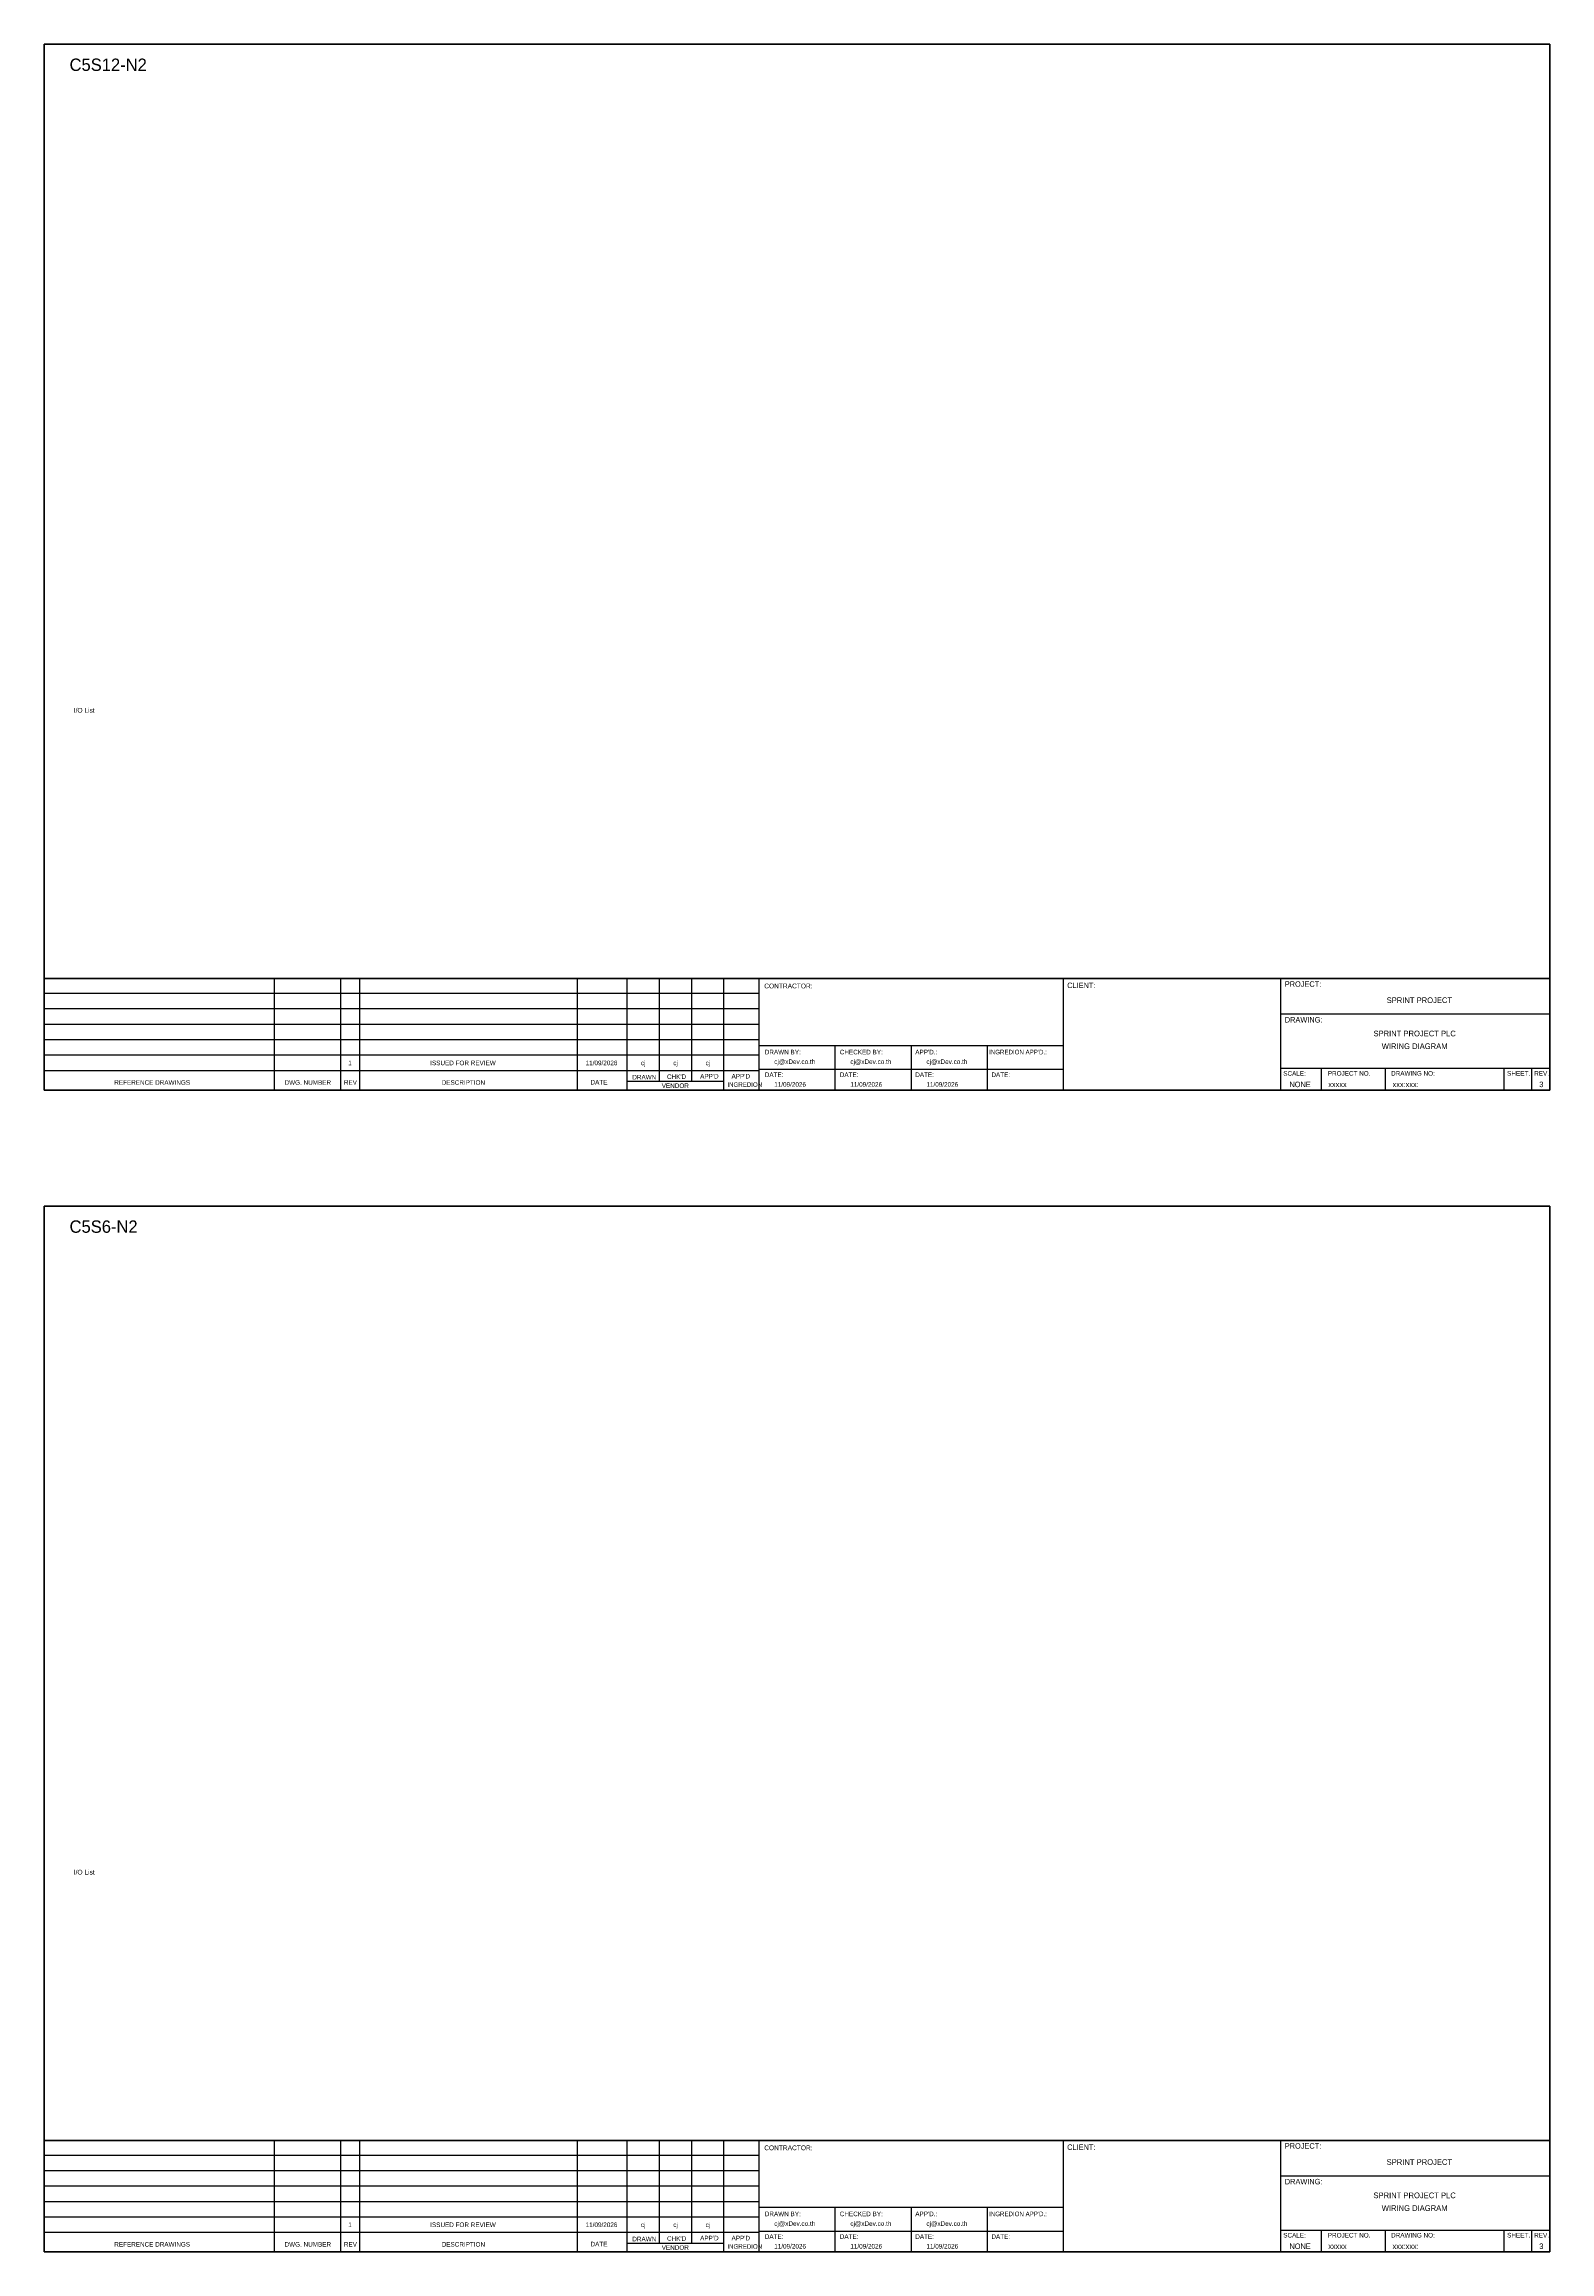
# Model space of a CAD drawing. Header units: metres. Extents: x 0 to 20667, y -39055 to 2704.
# Drawn here: x 12580 to 16473, y -36051 to -30342 of the extents above; entities that cross this region are included whole.
import ezdxf
from ezdxf.enums import TextEntityAlignment as Align

# ---------------------------------------------------------------- set-up
doc = ezdxf.new("R2010")
doc.units = ezdxf.units.M

msp = doc.modelspace()

# ---------------------------------------------------------------- linework, layer by layer
at = {"color": 4}
for p, q in [((15882.2, -32990.3), (15882.2, -33046.4)), ((16047.5, -32990.3), (16047.5, -33046.4)), ((15882.2, -35994.5), (15882.2, -36050.6)), ((16047.5, -35994.5), (16047.5, -36050.6))]:
    msp.add_line(p, q, dxfattribs=at)
at = {"color": 4, "ltscale": 0.5}
for p, q in [((16354.6, -32990.3), (16354.6, -33046.4)), ((16354.6, -32990.3), (16354.6, -33046.4)), ((16425.8, -32990.3), (16425.8, -33046.4)), ((16425.8, -32990.3), (16425.8, -33046.4)), ((16354.6, -35994.5), (16354.6, -36050.6)), ((16354.6, -35994.5), (16354.6, -36050.6)), ((16425.8, -35994.5), (16425.8, -36050.6)), ((16425.8, -35994.5), (16425.8, -36050.6))]:
    msp.add_line(p, q, dxfattribs=at)
at = {"layer": 'GT_1', "color": 4}
for p, q in [((13175.3, -33046.4), (13175.3, -32758.2)), ((13347.2, -33046.4), (13347.2, -32758.2)), ((13396.3, -33046.4), (13396.3, -32758.2)), ((13959, -33046.4), (13959, -32758.2)), ((14087.3, -33046.4), (14087.3, -32758.2)), ((14170.9, -33024.6), (14170.9, -32758.2)), ((14254.4, -33024.5), (14254.4, -32758.2)), ((14337.7, -33046.4), (14337.7, -32758.2)), ((14428.7, -33046.4), (14428.7, -32758.2)), ((15215.7, -33046.4), (15215.7, -32758.2)), ((15778, -33046.4), (15778, -32758.2)), ((15778, -33046.4), (15778, -32758.2)), ((15778, -33046.4), (15778, -32758.2)), ((14428.7, -32797), (12579.9, -32797)), ((14428.7, -32836.8), (12579.9, -32836.8)), ((14428.7, -32876.8), (12579.9, -32876.8)), ((14428.7, -32916.7), (12579.9, -32916.7)), ((15215.7, -32932), (14428.7, -32932)), ((14625.5, -33046.4), (14625.5, -32932)), ((14822.2, -33046.4), (14822.2, -32932)), ((15019, -33046.4), (15019, -32932)), ((14428.7, -32956.6), (12579.9, -32956.6)), ((15215.7, -32993.5), (14428.7, -32993.5)), ((15778, -32990.3), (16473.2, -32990.3)), ((14428.6, -32996.5), (12579.9, -32996.5)), ((14337.7, -33024.6), (14087.3, -33024.6)), ((13175.3, -36050.6), (13175.3, -35762.4)), ((13347.2, -36050.6), (13347.2, -35762.4)), ((13396.3, -36050.6), (13396.3, -35762.4)), ((13959, -36050.6), (13959, -35762.4)), ((14087.3, -36050.6), (14087.3, -35762.4)), ((14170.9, -36028.8), (14170.9, -35762.4)), ((14254.4, -36028.7), (14254.4, -35762.4)), ((14337.7, -36050.6), (14337.7, -35762.4)), ((14428.7, -36050.6), (14428.7, -35762.4)), ((15215.7, -36050.6), (15215.7, -35762.4)), ((15778, -36050.6), (15778, -35762.4)), ((15778, -36050.6), (15778, -35762.4)), ((15778, -36050.6), (15778, -35762.4)), ((14428.7, -35801.3), (12579.9, -35801.3)), ((14428.7, -35841.1), (12579.9, -35841.1)), ((14428.7, -35881), (12579.9, -35881)), ((14428.7, -35920.9), (12579.9, -35920.9)), ((14428.7, -35960.8), (12579.9, -35960.8)), ((15215.7, -35936.2), (14428.7, -35936.2)), ((14625.5, -36050.6), (14625.5, -35936.2)), ((14822.2, -36050.6), (14822.2, -35936.2)), ((15019, -36050.6), (15019, -35936.2)), ((14428.6, -36000.8), (12579.9, -36000.8)), ((15215.7, -35997.7), (14428.7, -35997.7)), ((15778, -35994.5), (16473.2, -35994.5)), ((14337.7, -36028.8), (14087.3, -36028.8))]:
    msp.add_line(p, q, dxfattribs=at)
at = {"layer": 'HELPPOINT', "color": 4, "lineweight": 35}
for p, q in [((12579.9, -33046.4), (12579.9, -30342.1)), ((12579.9, -30342.1), (16473.2, -30342.1)), ((12579.9, -33046.4), (12579.9, -30342.1)), ((12579.9, -30342.1), (16473.2, -30342.1)), ((16473.2, -30342.1), (16473.2, -33046.4)), ((16473.2, -30342.1), (16473.2, -33046.4)), ((16473.2, -33046.4), (12579.9, -33046.4)), ((16473.2, -33046.4), (12579.9, -33046.4)), ((12579.9, -36050.6), (12579.9, -33346.4)), ((12579.9, -33346.4), (16473.2, -33346.4)), ((12579.9, -36050.6), (12579.9, -33346.4)), ((12579.9, -33346.4), (16473.2, -33346.4)), ((16473.2, -33346.4), (16473.2, -36050.6)), ((16473.2, -33346.4), (16473.2, -36050.6)), ((16473.2, -36050.6), (12579.9, -36050.6)), ((16473.2, -36050.6), (12579.9, -36050.6))]:
    msp.add_line(p, q, dxfattribs=at)
at = {"layer": 'HELPPOINT', "color": 4}
for p, q in [((15778, -32849.8), (16473.2, -32849.8)), ((15778, -32849.8), (16473.2, -32849.8)), ((15778, -32990.3), (16473.2, -32990.3)), ((15778, -35854), (16473.2, -35854)), ((15778, -35854), (16473.2, -35854)), ((15778, -35994.5), (16473.2, -35994.5))]:
    msp.add_line(p, q, dxfattribs=at)
at = {"layer": 'MEMBER', "color": 4, "lineweight": 35}
for p, q in [((12579.9, -32758.2), (16473.2, -32758.2)), ((12579.9, -32758.2), (16473.2, -32758.2)), ((12579.9, -35762.4), (16473.2, -35762.4)), ((12579.9, -35762.4), (16473.2, -35762.4))]:
    msp.add_line(p, q, dxfattribs=at)
at = {"layer": 'MEMBER', "color": 4}
for p, q in [((15778, -32849.8), (16473.2, -32849.8)), ((15778, -32849.8), (16473.2, -32849.8)), ((15778, -32990.3), (16473.2, -32990.3)), ((15778, -32990.3), (16473.2, -32990.3)), ((15778, -35854), (16473.2, -35854)), ((15778, -35854), (16473.2, -35854)), ((15778, -35994.5), (16473.2, -35994.5)), ((15778, -35994.5), (16473.2, -35994.5))]:
    msp.add_line(p, q, dxfattribs=at)

# ---------------------------------------------------------------- texts
at = {"color": 2}
for s, p in [('C5S12-N2', (12645.6, -30411.4)), ('C5S6-N2', (12645.6, -33415.6))]:
    msp.add_text(s, height=32, dxfattribs=at).set_placement(p)
at = {"color": 4, "ltscale": 100}
for s, p in [('SPRINT PROJECT', (16135.8, -32814.2)), ('SPRINT PROJECT PLC', (16123.6, -32900.3)), ('WIRING DIAGRAM', (16123.6, -32933.2)), ('SPRINT PROJECT', (16135.8, -35818.4)), ('SPRINT PROJECT PLC', (16123.6, -35904.5)), ('WIRING DIAGRAM', (16123.6, -35937.5))]:
    msp.add_text(s, height=14.693, dxfattribs=at).set_placement(p, align=Align.MIDDLE_CENTER)
at = {"layer": 'GT_1', "color": 4}
for s, p in [('PROJECT:', (15787.9, -32779.5)), ('CLIENT:', (15225.2, -32782.9)), ('DRAWING:', (15787.9, -32871.9)), ('CLIENT:', (15225.2, -35787.1)), ('PROJECT:', (15787.9, -35783.8)), ('DRAWING:', (15787.9, -35876.1))]:
    msp.add_text(s, height=14.25, dxfattribs=at).set_placement(p)
at = {"layer": 'MEMBER', "color": 4, "ltscale": 0.8}
for s, height, p in [('I/O List', 12.35, (12656.5, -32070.8)), ('CONTRACTOR:', 12.35, (14441.8, -32783.6)), ('DRAWN BY:', 11.88, (14443.3, -32954.2)), ('cj@xDev.co.th', 11.875, (14467.7, -32979.1)), ('CHECKED BY:', 11.875, (14637.2, -32954.2)), ('cj@xDev.co.th', 11.875, (14664.5, -32979.1)), ("APP'D.:", 11.88, (14832.4, -32954.2)), ('cj@xDev.co.th', 11.875, (14861.2, -32979.1)), ('REFERENCE DRAWINGS', 11.875, (12761.3, -33032.9)), ('DWG. NUMBER', 11.875, (13201.5, -33032.9)), ('REV', 11.88, (13355, -33032.9)), ('DESCRIPTION', 11.875, (13607.9, -33032.9)), ('DATE', 11.88, (13992.7, -33032.2)), ('DRAWN', 11.88, (14100.7, -33019.1)), ('VENDOR', 11.88, (14176.8, -33041.2)), ("CHK'D", 11.88, (14190.5, -33017.9)), ("APP'D", 11.88, (14276.1, -33016.7)), ("APP'D", 11.88, (14357.3, -33016.7)), ('DATE:', 11.88, (14443.3, -33012.8)), ('11/09/2026', 11.88, (14467.7, -33037.9)), ('DATE:', 11.88, (14637.2, -33012.8)), ('11/09/2026', 11.88, (14664.5, -33037.9)), ('DATE:', 11.88, (14832.4, -33012.8)), ('11/09/2026', 11.88, (14861.2, -33037.9)), ('DATE:', 11.88, (15029.2, -33012.8)), ('SCALE:', 11.88, (15783.9, -33009.3)), ('NONE', 14.23, (15799.9, -33039)), ('PROJECT NO.', 11.875, (15899.1, -33009.3)), ('xxxxx', 14.23, (15900.3, -33039)), ('DRAWING NO:', 11.875, (16062.8, -33009.3)), ('SHEET.', 12, (16362.6, -33009.3)), ('REV.', 12, (16432.5, -33009.3)), ('I/O List', 12.35, (12656.5, -35075)), ('CONTRACTOR:', 12.35, (14441.8, -35787.8)), ('DRAWN BY:', 11.88, (14443.3, -35958.4)), ('CHECKED BY:', 11.875, (14637.2, -35958.4)), ("APP'D.:", 11.88, (14832.4, -35958.4)), ('DRAWN', 11.88, (14100.7, -36023.3)), ("CHK'D", 11.88, (14190.5, -36022.1)), ("APP'D", 11.88, (14276.1, -36020.9)), ("APP'D", 11.88, (14357.3, -36020.9)), ('DATE:', 11.88, (14443.3, -36017)), ('cj@xDev.co.th', 11.875, (14467.7, -35983.4)), ('DATE:', 11.88, (14637.2, -36017)), ('cj@xDev.co.th', 11.875, (14664.5, -35983.4)), ('DATE:', 11.88, (14832.4, -36017)), ('cj@xDev.co.th', 11.875, (14861.2, -35983.4)), ('DATE:', 11.88, (15029.2, -36017)), ('SCALE:', 11.88, (15783.9, -36013.5)), ('PROJECT NO.', 11.875, (15899.1, -36013.5)), ('DRAWING NO:', 11.875, (16062.8, -36013.5)), ('SHEET.', 12, (16362.6, -36013.5)), ('REV.', 12, (16432.5, -36013.5)), ('REFERENCE DRAWINGS', 11.875, (12761.3, -36037.1)), ('DWG. NUMBER', 11.875, (13201.5, -36037.1)), ('REV', 11.88, (13355, -36037.1)), ('DESCRIPTION', 11.875, (13607.9, -36037.1)), ('DATE', 11.88, (13992.7, -36036.4)), ('VENDOR', 11.88, (14176.8, -36045.4)), ('11/09/2026', 11.88, (14467.7, -36042.1)), ('11/09/2026', 11.88, (14664.5, -36042.1)), ('11/09/2026', 11.88, (14861.2, -36042.1)), ('NONE', 14.23, (15799.9, -36043.2)), ('xxxxx', 14.23, (15900.3, -36043.2))]:
    msp.add_text(s, height=height, dxfattribs=at).set_placement(p)
for s, height, p in [('1', 11.9, (13370.8, -32976.4)), ('ISSUED FOR REVIEW', 11.875, (13662.9, -32976.4)), ('11/09/2026', 11.88, (14021.1, -32976.4)), ('cj', 11.88, (14129, -32976.4)), ('cj', 11.88, (14212.6, -32976.4)), ('cj', 11.88, (14296.1, -32976.4)), ('1', 11.9, (13370.8, -35980.6)), ('ISSUED FOR REVIEW', 11.875, (13662.9, -35980.6)), ('11/09/2026', 11.88, (14021.1, -35980.6)), ('cj', 11.88, (14129, -35980.6)), ('cj', 11.88, (14212.6, -35980.6)), ('cj', 11.88, (14296.1, -35980.6))]:
    msp.add_text(s, height=height, dxfattribs=at).set_placement(p, align=Align.MIDDLE_CENTER)
at = {"layer": 'MEMBER', "color": 4, "ltscale": 0.8, "width": 0.8}
for s, height, p in [("INGREDION APP'D.:", 11.875, (15023.2, -32954.2)), ('INGREDION', 11.88, (14346.5, -33038.4)), ('xxx:xxx:', 14.23, (16066.5, -33039)), ("INGREDION APP'D.:", 11.875, (15023.2, -35958.4)), ('INGREDION', 11.88, (14346.5, -36042.6)), ('xxx:xxx:', 14.23, (16066.5, -36043.2))]:
    msp.add_text(s, height=height, dxfattribs=at).set_placement(p)
at = {"layer": 'MEMBER', "color": 4, "ltscale": 0.8}
for p in [(16451.1, -33039), (16451.1, -36043.2)]:
    msp.add_text('3', height=14.2, dxfattribs=at).set_placement(p, align=Align.CENTER)

doc.saveas('drawing.dxf')
